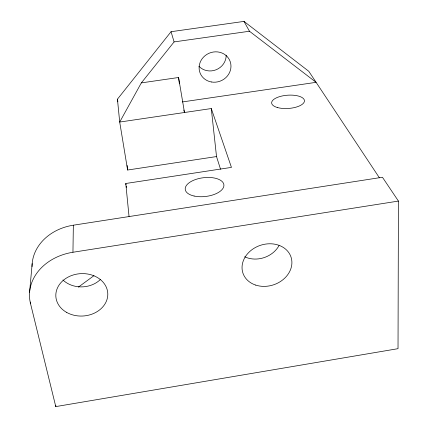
<?xml version="1.0" encoding="UTF-8"?>
<svg xmlns="http://www.w3.org/2000/svg" width="428" height="428" viewBox="0 0 428 428"><rect width="100%" height="100%" fill="white"/><g stroke="black" fill="none" stroke-linecap="round" stroke-linejoin="round"><path stroke-width="0.64" d="M32.057 266.623A49.413 41.061 -3.1 0 1 73.349 225.198L382.45 177.256L398.425 201.08L398.024 348.676L55.774 406.6L30.468 303.388L30.586 302.066M30.468 303.388A52.039 42.458 -3.7 0 1 72.947 252.258L73.349 225.198M55.774 406.6L55.822 405.268M29.585 292.26L32.175 263.605M182.328 101.944L316.099 82.337L249.46 31.239L174.089 41.917L141.336 82.888L119.701 122.055L127.614 170.023L216.52 156.562L220.538 169.253M129.047 216.541L125.779 183.5L231.446 167.391L211.288 108.552L119.701 122.055L117.443 99.184L171.056 31.709L243.997 21.4L308.77 71.278L379.433 177.855M78.377 287.124L93.962 275.664M72.947 252.258L398.425 201.08M141.336 82.888L178.578 77.5L184.489 112.505L183.826 110.039M243.997 21.4L249.46 31.239M171.056 31.709L174.089 41.917M125.779 183.5L125.998 184.81M126.217 186.121L126.442 187.432M117.443 99.184L117.871 101.8M178.578 77.5L179.332 83.471M211.288 108.552L216.52 156.562M127.121 165.411L127.614 170.023M226.182 55.233A15.606 14.632 -24.5 0 1 216.119 69.769A15.606 14.632 -24.5 0 1 198.908 66.201M279.035 245.554A24.102 20.159 -18.6 0 1 244.666 256.779M100.462 279.441A24.701 20.517 -3.1 0 1 62.948 279.982M211.288 81.967A16.12 15.017 -24 0 0 230.334 61.974A16.12 15.017 -24 0 0 203.498 57.133A16.12 15.017 -24 0 0 211.288 81.967M277.654 107.599A16.441 6.639 -4.1 0 0 304.238 101.939A16.441 6.639 -4.1 0 0 282.255 95.952A16.441 6.639 -4.1 0 0 277.654 107.599M194.093 196.029A19.463 9.437 -6.8 0 0 223.903 185.811A19.463 9.437 -6.8 0 0 195.703 179.466A19.463 9.437 -6.8 0 0 194.093 196.029M255.746 285.107A25.354 20.817 -18.4 0 0 291.869 261.364A25.354 20.817 -18.4 0 0 253.306 248.754A25.354 20.817 -18.4 0 0 255.746 285.107M66.501 312.322A26.012 21.218 -3.7 0 0 107.653 296.518A26.012 21.218 -3.7 0 0 71.267 275.653A26.012 21.218 -3.7 0 0 66.501 312.322"/></g></svg>
